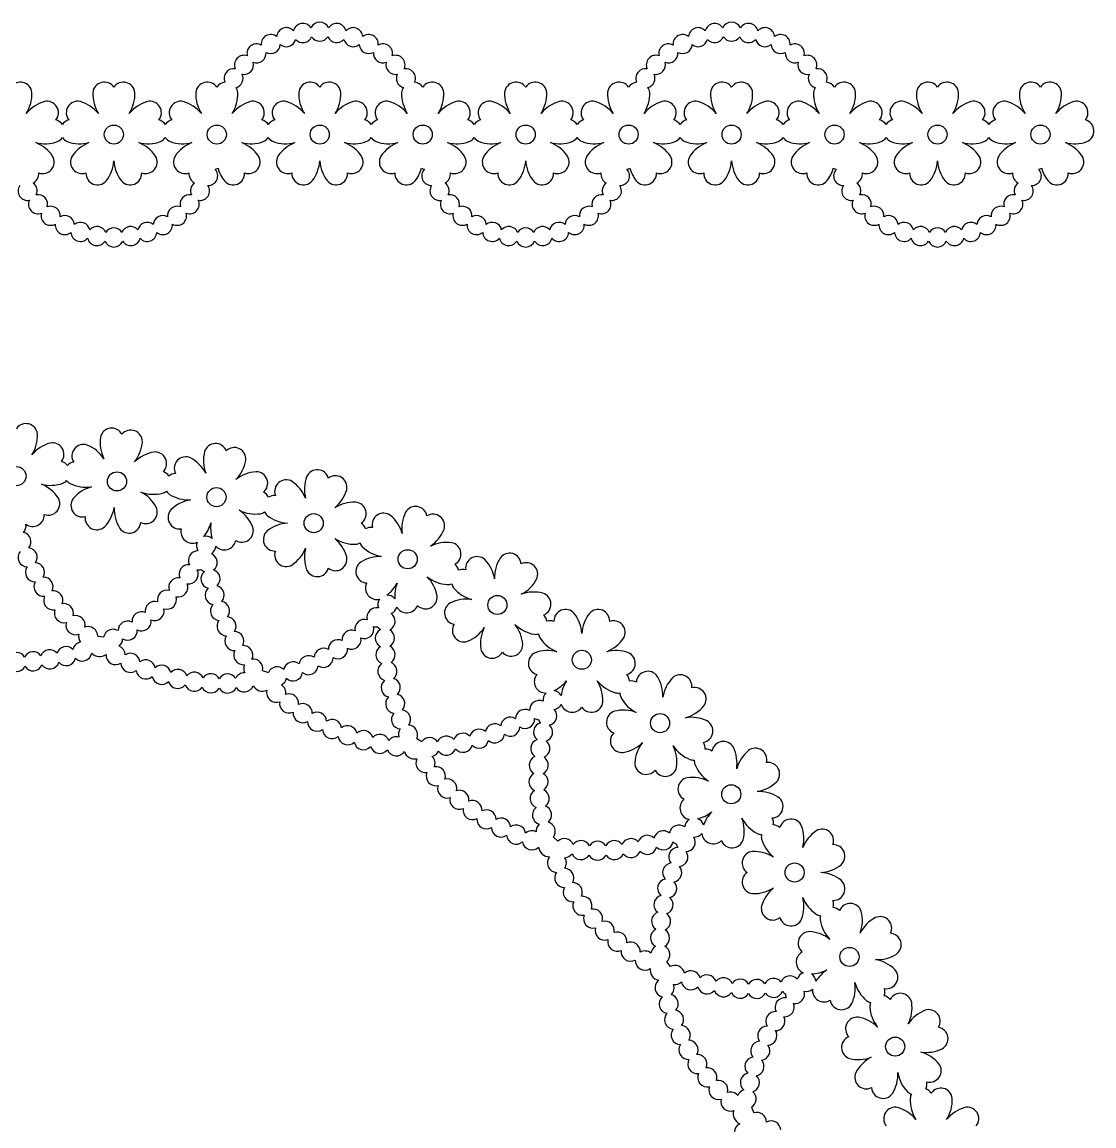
# Model space of a CAD drawing. Extents: x -657 to -228, y -187 to 312.
# Drawn here: x -448.1 to -228.2, y 85.2 to 311.8 of the extents above; entities that cross this region are included whole.
import ezdxf

# ---------------------------------------------------------------- set-up
doc = ezdxf.new("R2010")
doc.units = 0
doc.layers.get('0').update_dxf_attribs({"linetype": 'CONTINUOUS'})

msp = doc.modelspace()

# ---------------------------------------------------------------- linework, layer by layer
for p, q in [((-432.627177, 185.744446), (-431.389756, 185.614387)), ((-398.789153, 178.684915), (-397.605813, 178.300425)), ((-367.15833, 164.744332), (-366.080789, 164.122213)), ((-339.117127, 144.531966), (-338.192478, 143.699409)), ((-315.891078, 118.931195), (-315.159734, 117.924585)), ((-298.495274, 89.060895), (-297.989197, 87.924227))]:
    msp.add_line(p, q)
for centre in [(-429.309072, 288.710512), (-408.183211, 288.710512), (-387.057351, 288.710512), (-365.93149, 288.710512), (-344.805629, 288.710512), (-323.679768, 288.710512), (-302.553908, 288.710512), (-281.428047, 288.710512), (-260.302186, 288.710512), (-239.176325, 288.710512), (-449.291637, 218.605739), (-428.661408, 217.524554), (-408.257207, 214.292847), (-388.302589, 208.946023), (-369.01618, 201.542664), (-350.609285, 192.163882), (-333.283574, 180.912435), (-317.228873, 167.911593), (-302.621078, 153.303799), (-289.620237, 137.249097), (-278.368789, 119.923387), (-268.990008, 101.516492)]:
    msp.add_circle(centre, 1.962519)
for centre, radius, start, end in [((-393.916906, 308.691715), 1.962519, 41.470274, 176.424463), ((-390.534553, 309.548243), 1.962519, 31.99659, 166.950779), ((-387.057351, 309.836372), 1.962519, 22.522906, 157.477094), ((-383.580148, 309.548243), 1.962519, 13.049221, 148.00341), ((-380.197795, 308.691715), 1.962519, 3.575537, 138.529726), ((-309.413463, 308.691715), 1.962519, 41.470274, 176.424463), ((-306.03111, 309.548243), 1.962519, 31.99659, 166.950779), ((-302.553908, 309.836372), 1.962519, 22.522906, 157.477094), ((-299.076705, 309.548243), 1.962519, 13.049221, 148.00341), ((-295.694352, 308.691715), 1.962519, 3.575537, 138.529726), ((-397.112149, 307.290152), 1.962519, 50.943958, 185.898147), ((-393.916906, 308.691715), 1.962519, 230.943958, 346.950779), ((-390.534553, 309.548243), 1.962519, 221.470274, 337.477094), ((-387.057351, 309.836372), 1.962519, 211.99659, 328.00341), ((-383.580148, 309.548243), 1.962519, 202.522906, 318.529726), ((-380.197795, 308.691715), 1.962519, 193.049221, 309.056042), ((-377.002552, 307.290152), 1.962519, 354.101853, 129.056042), ((-312.608706, 307.290152), 1.962519, 50.943958, 185.898147), ((-309.413463, 308.691715), 1.962519, 230.943958, 346.950779), ((-306.03111, 309.548243), 1.962519, 221.470274, 337.477094), ((-302.553908, 309.836372), 1.962519, 211.99659, 328.00341), ((-299.076705, 309.548243), 1.962519, 202.522906, 318.529726), ((-295.694352, 308.691715), 1.962519, 193.049221, 309.056042), ((-292.499109, 307.290152), 1.962519, 354.101853, 129.056042), ((-400.033123, 305.381784), 1.962519, 60.417643, 195.371831), ((-397.112149, 307.290152), 1.962519, 240.417643, 356.424463), ((-377.002552, 307.290152), 1.962519, 183.575537, 299.582357), ((-374.081578, 305.381784), 1.962519, 344.628169, 119.582357), ((-315.52968, 305.381784), 1.962519, 60.417643, 195.371831), ((-312.608706, 307.290152), 1.962519, 240.417643, 356.424463), ((-292.499109, 307.290152), 1.962519, 183.575537, 299.582357), ((-289.578135, 305.381784), 1.962519, 344.628169, 119.582357), ((-402.600152, 303.018668), 1.962519, 69.891327, 204.845515), ((-400.033123, 305.381784), 1.962519, 249.891327, 5.898147), ((-374.081578, 305.381784), 1.962519, 174.101853, 290.108673), ((-371.51455, 303.018668), 1.962519, 335.154485, 110.108673), ((-318.096709, 303.018668), 1.962519, 69.891327, 204.845515), ((-315.52968, 305.381784), 1.962519, 249.891327, 5.898147), ((-289.578135, 305.381784), 1.962519, 174.101853, 290.108673), ((-287.011107, 303.018668), 1.962519, 335.154485, 110.108673), ((-404.743213, 300.265262), 1.962519, 79.365011, 204.122848), ((-402.600152, 303.018668), 1.962519, 259.365011, 15.371831), ((-371.51455, 303.018668), 1.962519, 164.628169, 280.634989), ((-369.371488, 300.265262), 1.962519, 335.877152, 100.634989), ((-320.23977, 300.265262), 1.962519, 79.365011, 204.122848), ((-318.096709, 303.018668), 1.962519, 259.365011, 15.371831), ((-287.011107, 303.018668), 1.962519, 164.628169, 280.634989), ((-284.868045, 300.265262), 1.962519, 335.877152, 100.634989), ((-448.468482, 297.118828), 2.365777, 5.401093, 146.222925), ((-431.275523, 297.118828), 2.365777, 33.777075, 174.598907), ((-427.342621, 297.118828), 2.365777, 5.401093, 146.222925), ((-410.149662, 297.118828), 2.365777, 33.777075, 174.598907), ((-406.216761, 297.118828), 2.365777, 97.714792, 146.222925), ((-404.743213, 300.265262), 1.962519, 285.687602, 24.845515), ((-389.023801, 297.118828), 2.365777, 33.777075, 174.598907), ((-385.0909, 297.118828), 2.365777, 5.401093, 146.222925), ((-369.371488, 300.265262), 1.962519, 155.154485, 254.312398), ((-367.897941, 297.118828), 2.365777, 33.777075, 82.285208), ((-363.965039, 297.118828), 2.365777, 5.401093, 146.222925), ((-346.77208, 297.118828), 2.365777, 33.777075, 174.598907), ((-342.839178, 297.118828), 2.365777, 5.401093, 146.222925), ((-325.646219, 297.118828), 2.365777, 33.777075, 174.598907), ((-321.713318, 297.118828), 2.365777, 97.714792, 146.222925), ((-320.23977, 300.265262), 1.962519, 285.687602, 24.845515), ((-304.520358, 297.118828), 2.365777, 33.777075, 174.598907), ((-300.587457, 297.118828), 2.365777, 5.401093, 146.222925), ((-284.868045, 300.265262), 1.962519, 155.154485, 254.312398), ((-283.394498, 297.118828), 2.365777, 33.777075, 82.285208), ((-279.461596, 297.118828), 2.365777, 5.401093, 146.222925), ((-262.268637, 297.118828), 2.365777, 33.777075, 174.598907), ((-258.335735, 297.118828), 2.365777, 5.401093, 146.222925), ((-241.142776, 297.118828), 2.365777, 33.777075, 174.598907), ((-237.209875, 297.118828), 2.365777, 5.401093, 146.222925), ((-453.61174, 297.078269), 7.503151, 327.576833, 2.010604), ((-426.132265, 297.078269), 7.503151, 177.989396, 212.423167), ((-432.485879, 297.078269), 7.503151, 327.576833, 2.010604), ((-405.006405, 297.078269), 7.503151, 177.989396, 212.423167), ((-411.360018, 297.078269), 7.503151, 327.576833, 2.010604), ((-406.216761, 297.118828), 2.365777, 5.401093, 32.095658), ((-383.880544, 297.078269), 7.503151, 177.989396, 212.423167), ((-390.234157, 297.078269), 7.503151, 327.576833, 2.010604), ((-362.754683, 297.078269), 7.503151, 177.989396, 212.423167), ((-367.897941, 297.118828), 2.365777, 147.904342, 174.598907), ((-369.108297, 297.078269), 7.503151, 327.576833, 2.010604), ((-341.628822, 297.078269), 7.503151, 177.989396, 212.423167), ((-347.982436, 297.078269), 7.503151, 327.576833, 2.010604), ((-320.502962, 297.078269), 7.503151, 177.989396, 212.423167), ((-326.856575, 297.078269), 7.503151, 327.576833, 2.010604), ((-321.713318, 297.118828), 2.365777, 5.401093, 32.095658), ((-299.377101, 297.078269), 7.503151, 177.989396, 212.423167), ((-305.730714, 297.078269), 7.503151, 327.576833, 2.010604), ((-278.25124, 297.078269), 7.503151, 177.989396, 212.423167), ((-283.394498, 297.118828), 2.365777, 147.904342, 174.598907), ((-284.604854, 297.078269), 7.503151, 327.576833, 2.010604), ((-257.125379, 297.078269), 7.503151, 177.989396, 212.423167), ((-263.478993, 297.078269), 7.503151, 327.576833, 2.010604), ((-235.999519, 297.078269), 7.503151, 177.989396, 212.423167), ((-242.353132, 297.078269), 7.503151, 327.576833, 2.010604), ((-441.495036, 288.274968), 7.503151, 105.989396, 140.423167), ((-443.045815, 293.17903), 2.365777, 321.777075, 102.598907), ((-436.69819, 293.17903), 2.365777, 77.401093, 218.222925), ((-438.248969, 288.274968), 7.503151, 39.576833, 74.010604), ((-420.369175, 288.274968), 7.503151, 105.989396, 140.423167), ((-421.919955, 293.17903), 2.365777, 321.777075, 102.598907), ((-415.572329, 293.17903), 2.365777, 77.401093, 218.222925), ((-417.123108, 288.274968), 7.503151, 39.576833, 74.010604), ((-399.243315, 288.274968), 7.503151, 105.989396, 140.423167), ((-400.794094, 293.17903), 2.365777, 321.777075, 102.598907), ((-394.446468, 293.17903), 2.365777, 77.401093, 218.222925), ((-395.997248, 288.274968), 7.503151, 39.576833, 74.010604), ((-378.117454, 288.274968), 7.503151, 105.989396, 140.423167), ((-379.668233, 293.17903), 2.365777, 321.777075, 102.598907), ((-373.320607, 293.17903), 2.365777, 77.401093, 218.222925), ((-374.871387, 288.274968), 7.503151, 39.576833, 74.010604), ((-356.991593, 288.274968), 7.503151, 105.989396, 140.423167), ((-358.542372, 293.17903), 2.365777, 321.777075, 102.598907), ((-352.194747, 293.17903), 2.365777, 77.401093, 218.222925), ((-353.745526, 288.274968), 7.503151, 39.576833, 74.010604), ((-335.865732, 288.274968), 7.503151, 105.989396, 140.423167), ((-337.416512, 293.17903), 2.365777, 321.777075, 102.598907), ((-331.068886, 293.17903), 2.365777, 77.401093, 218.222925), ((-332.619665, 288.274968), 7.503151, 39.576833, 74.010604), ((-314.739872, 288.274968), 7.503151, 105.989396, 140.423167), ((-316.290651, 293.17903), 2.365777, 321.777075, 102.598907), ((-309.943025, 293.17903), 2.365777, 77.401093, 218.222925), ((-311.493805, 288.274968), 7.503151, 39.576833, 74.010604), ((-293.614011, 288.274968), 7.503151, 105.989396, 140.423167), ((-295.16479, 293.17903), 2.365777, 321.777075, 102.598907), ((-288.817164, 293.17903), 2.365777, 77.401093, 218.222925), ((-290.367944, 288.274968), 7.503151, 39.576833, 74.010604), ((-272.48815, 288.274968), 7.503151, 105.989396, 140.423167), ((-274.038929, 293.17903), 2.365777, 321.777075, 102.598907), ((-267.691304, 293.17903), 2.365777, 77.401093, 218.222925), ((-269.242083, 288.274968), 7.503151, 39.576833, 74.010604), ((-251.362289, 288.274968), 7.503151, 105.989396, 140.423167), ((-252.913069, 293.17903), 2.365777, 321.777075, 102.598907), ((-246.565443, 293.17903), 2.365777, 77.401093, 218.222925), ((-248.116222, 288.274968), 7.503151, 39.576833, 74.010604), ((-230.236429, 288.274968), 7.503151, 105.989396, 140.423167), ((-231.787208, 293.17903), 2.365777, 321.777075, 102.598907), ((-441.830482, 289.438619), 2.365777, 34.122754, 74.222925), ((-437.913523, 289.438619), 2.365777, 105.777075, 145.877246), ((-420.704621, 289.438619), 2.365777, 34.122754, 74.222925), ((-416.787662, 289.438619), 2.365777, 105.777075, 145.877246), ((-399.578761, 289.438619), 2.365777, 34.122754, 74.222925), ((-395.661801, 289.438619), 2.365777, 105.777075, 145.877246), ((-378.4529, 289.438619), 2.365777, 34.122754, 74.222925), ((-374.535941, 289.438619), 2.365777, 105.777075, 145.877246), ((-357.327039, 289.438619), 2.365777, 34.122754, 74.222925), ((-353.41008, 289.438619), 2.365777, 105.777075, 145.877246), ((-336.201178, 289.438619), 2.365777, 34.122754, 74.222925), ((-332.284219, 289.438619), 2.365777, 105.777075, 145.877246), ((-315.075318, 289.438619), 2.365777, 34.122754, 74.222925), ((-311.158359, 289.438619), 2.365777, 105.777075, 145.877246), ((-293.949457, 289.438619), 2.365777, 34.122754, 74.222925), ((-290.032498, 289.438619), 2.365777, 105.777075, 145.877246), ((-272.823596, 289.438619), 2.365777, 34.122754, 74.222925), ((-268.906637, 289.438619), 2.365777, 105.777075, 145.877246), ((-251.697735, 289.438619), 2.365777, 34.122754, 74.222925), ((-247.780776, 289.438619), 2.365777, 105.777075, 145.877246), ((-230.571875, 289.438619), 2.365777, 293.401093, 74.222925), ((-441.830482, 289.438619), 2.365777, 293.401093, 325.877246), ((-437.913523, 289.438619), 2.365777, 214.122754, 246.598907), ((-420.704621, 289.438619), 2.365777, 293.401093, 325.877246), ((-416.787662, 289.438619), 2.365777, 214.122754, 246.598907), ((-399.578761, 289.438619), 2.365777, 293.401093, 325.877246), ((-395.661801, 289.438619), 2.365777, 214.122754, 246.598907), ((-378.4529, 289.438619), 2.365777, 293.401093, 325.877246), ((-374.535941, 289.438619), 2.365777, 214.122754, 246.598907), ((-357.327039, 289.438619), 2.365777, 293.401093, 325.877246), ((-353.41008, 289.438619), 2.365777, 214.122754, 246.598907), ((-336.201178, 289.438619), 2.365777, 293.401093, 325.877246), ((-332.284219, 289.438619), 2.365777, 214.122754, 246.598907), ((-315.075318, 289.438619), 2.365777, 293.401093, 325.877246), ((-311.158359, 289.438619), 2.365777, 214.122754, 246.598907), ((-293.949457, 289.438619), 2.365777, 293.401093, 325.877246), ((-290.032498, 289.438619), 2.365777, 214.122754, 246.598907), ((-272.823596, 289.438619), 2.365777, 293.401093, 325.877246), ((-268.906637, 289.438619), 2.365777, 214.122754, 246.598907), ((-251.697735, 289.438619), 2.365777, 293.401093, 325.877246), ((-247.780776, 289.438619), 2.365777, 214.122754, 246.598907), ((-443.458411, 294.317614), 7.503151, 255.576833, 290.010604), ((-448.08658, 280.073574), 7.503151, 33.989396, 68.423167), ((-436.285594, 294.317614), 7.503151, 249.989396, 284.423167), ((-431.657426, 280.073574), 7.503151, 111.576833, 146.010604), ((-422.33255, 294.317614), 7.503151, 255.576833, 290.010604), ((-426.960719, 280.073574), 7.503151, 33.989396, 68.423167), ((-415.159734, 294.317614), 7.503151, 249.989396, 284.423167), ((-410.531565, 280.073574), 7.503151, 111.576833, 146.010604), ((-401.206689, 294.317614), 7.503151, 255.576833, 290.010604), ((-405.834858, 280.073574), 7.503151, 33.989396, 68.423167), ((-394.033873, 294.317614), 7.503151, 249.989396, 284.423167), ((-389.405704, 280.073574), 7.503151, 111.576833, 146.010604), ((-380.080828, 294.317614), 7.503151, 255.576833, 290.010604), ((-384.708997, 280.073574), 7.503151, 33.989396, 68.423167), ((-372.908012, 294.317614), 7.503151, 249.989396, 284.423167), ((-368.279843, 280.073574), 7.503151, 111.576833, 146.010604), ((-358.954968, 294.317614), 7.503151, 255.576833, 290.010604), ((-363.583137, 280.073574), 7.503151, 33.989396, 68.423167), ((-351.782151, 294.317614), 7.503151, 249.989396, 284.423167), ((-347.153983, 280.073574), 7.503151, 111.576833, 146.010604), ((-337.829107, 294.317614), 7.503151, 255.576833, 290.010604), ((-342.457276, 280.073574), 7.503151, 33.989396, 68.423167), ((-330.656291, 294.317614), 7.503151, 249.989396, 284.423167), ((-326.028122, 280.073574), 7.503151, 111.576833, 146.010604), ((-316.703246, 294.317614), 7.503151, 255.576833, 290.010604), ((-321.331415, 280.073574), 7.503151, 33.989396, 68.423167), ((-309.53043, 294.317614), 7.503151, 249.989396, 284.423167), ((-304.902261, 280.073574), 7.503151, 111.576833, 146.010604), ((-295.577385, 294.317614), 7.503151, 255.576833, 290.010604), ((-300.205554, 280.073574), 7.503151, 33.989396, 68.423167), ((-288.404569, 294.317614), 7.503151, 249.989396, 284.423167), ((-283.7764, 280.073574), 7.503151, 111.576833, 146.010604), ((-274.451525, 294.317614), 7.503151, 255.576833, 290.010604), ((-279.079694, 280.073574), 7.503151, 33.989396, 68.423167), ((-267.278709, 294.317614), 7.503151, 249.989396, 284.423167), ((-262.65054, 280.073574), 7.503151, 111.576833, 146.010604), ((-253.325664, 294.317614), 7.503151, 255.576833, 290.010604), ((-257.953833, 280.073574), 7.503151, 33.989396, 68.423167), ((-246.152848, 294.317614), 7.503151, 249.989396, 284.423167), ((-241.524679, 280.073574), 7.503151, 111.576833, 146.010604), ((-232.199803, 294.317614), 7.503151, 255.576833, 290.010604), ((-236.827972, 280.073574), 7.503151, 33.989396, 68.423167), ((-443.901756, 283.063892), 2.365777, 249.777075, 30.598907), ((-435.842249, 283.063892), 2.365777, 149.401093, 290.222925), ((-436.797607, 283.808134), 7.503151, 321.989396, 356.423167), ((-421.820537, 283.808134), 7.503151, 183.576833, 218.010604), ((-422.775896, 283.063892), 2.365777, 249.777075, 30.598907), ((-414.716388, 283.063892), 2.365777, 149.401093, 290.222925), ((-401.650035, 283.063892), 2.365777, 249.777075, 30.598907), ((-393.590527, 283.063892), 2.365777, 149.401093, 290.222925), ((-394.545885, 283.808134), 7.503151, 321.989396, 356.423167), ((-379.568816, 283.808134), 7.503151, 183.576833, 218.010604), ((-380.524174, 283.063892), 2.365777, 249.777075, 30.598907), ((-372.464666, 283.063892), 2.365777, 149.401093, 290.222925), ((-359.398313, 283.063892), 2.365777, 249.777075, 30.598907), ((-351.338806, 283.063892), 2.365777, 149.401093, 290.222925), ((-352.294164, 283.808134), 7.503151, 321.989396, 356.423167), ((-337.317094, 283.808134), 7.503151, 183.576833, 218.010604), ((-338.272453, 283.063892), 2.365777, 249.777075, 30.598907), ((-330.212945, 283.063892), 2.365777, 149.401093, 290.222925), ((-317.146592, 283.063892), 2.365777, 249.777075, 30.598907), ((-309.087084, 283.063892), 2.365777, 149.401093, 290.222925), ((-310.042442, 283.808134), 7.503151, 321.989396, 356.423167), ((-295.065373, 283.808134), 7.503151, 183.576833, 218.010604), ((-296.020731, 283.063892), 2.365777, 249.777075, 30.598907), ((-287.961223, 283.063892), 2.365777, 149.401093, 290.222925), ((-274.89487, 283.063892), 2.365777, 249.777075, 30.598907), ((-266.835363, 283.063892), 2.365777, 149.401093, 290.222925), ((-267.790721, 283.808134), 7.503151, 321.989396, 356.423167), ((-252.813652, 283.808134), 7.503151, 183.576833, 218.010604), ((-253.76901, 283.063892), 2.365777, 249.777075, 30.598907), ((-245.709502, 283.063892), 2.365777, 149.401093, 290.222925), ((-232.643149, 283.063892), 2.365777, 249.777075, 30.598907), ((-409.962572, 280.22435), 1.962519, 268.838695, 43.792884), ((-408.829657, 283.52442), 1.962519, 278.312379, 297.61271), ((-400.694677, 283.808134), 7.503151, 195.639314, 218.010604), ((-373.420025, 283.808134), 7.503151, 321.989396, 344.360686), ((-365.285044, 283.52442), 1.962519, 242.38729, 261.687621), ((-364.152129, 280.22435), 1.962519, 136.207116, 271.161305), ((-325.459129, 280.22435), 1.962519, 268.838695, 43.792884), ((-324.326214, 283.52442), 1.962519, 278.312379, 297.61271), ((-316.191234, 283.808134), 7.503151, 195.639314, 218.010604), ((-288.916582, 283.808134), 7.503151, 321.989396, 344.360686), ((-280.781601, 283.52442), 1.962519, 242.38729, 261.687621), ((-279.648686, 280.22435), 1.962519, 136.207116, 271.161305), ((-240.955686, 280.22435), 1.962519, 268.838695, 43.792884), ((-239.822771, 283.52442), 1.962519, 278.312379, 297.61271), ((-231.687791, 283.808134), 7.503151, 195.639314, 218.010604), ((-447.083541, 280.75219), 2.365777, 301.771487, 2.222925), ((-446.994935, 277.155761), 1.962519, 335.154485, 53.873091), ((-432.660464, 280.75219), 2.365777, 177.777075, 318.598907), ((-425.95768, 280.75219), 2.365777, 221.401093, 2.222925), ((-411.534604, 280.75219), 2.365777, 177.777075, 238.228513), ((-411.62321, 277.155761), 1.962519, 126.126909, 204.845515), ((-404.831819, 280.75219), 2.365777, 221.401093, 2.222925), ((-390.408743, 280.75219), 2.365777, 177.777075, 318.598907), ((-383.705958, 280.75219), 2.365777, 221.401093, 2.222925), ((-369.282882, 280.75219), 2.365777, 177.777075, 318.598907), ((-362.580098, 280.75219), 2.365777, 301.771487, 2.222925), ((-362.491492, 277.155761), 1.962519, 335.154485, 53.873091), ((-348.157022, 280.75219), 2.365777, 177.777075, 318.598907), ((-341.454237, 280.75219), 2.365777, 221.401093, 2.222925), ((-327.031161, 280.75219), 2.365777, 177.777075, 238.228513), ((-327.119767, 277.155761), 1.962519, 126.126909, 204.845515), ((-320.328376, 280.75219), 2.365777, 221.401093, 2.222925), ((-305.9053, 280.75219), 2.365777, 177.777075, 318.598907), ((-299.202515, 280.75219), 2.365777, 221.401093, 2.222925), ((-284.779439, 280.75219), 2.365777, 177.777075, 318.598907), ((-278.076655, 280.75219), 2.365777, 301.771487, 2.222925), ((-277.988049, 277.155761), 1.962519, 335.154485, 53.873091), ((-263.653579, 280.75219), 2.365777, 177.777075, 318.598907), ((-256.950794, 280.75219), 2.365777, 221.401093, 2.222925), ((-242.527718, 280.75219), 2.365777, 177.777075, 238.228513), ((-242.616324, 277.155761), 1.962519, 126.126909, 204.845515), ((-235.824933, 280.75219), 2.365777, 221.401093, 2.222925), ((-446.994935, 277.155761), 1.962519, 145.6808, 280.634989), ((-411.62321, 277.155761), 1.962519, 259.365011, 34.3192), ((-362.491492, 277.155761), 1.962519, 145.6808, 280.634989), ((-327.119767, 277.155761), 1.962519, 259.365011, 34.3192), ((-277.988049, 277.155761), 1.962519, 145.6808, 280.634989), ((-242.616324, 277.155761), 1.962519, 259.365011, 34.3192), ((-444.851873, 274.402356), 1.962519, 155.154485, 290.108673), ((-444.851873, 274.402356), 1.962519, 344.628169, 100.634989), ((-413.766271, 274.402356), 1.962519, 79.365011, 195.371831), ((-413.766271, 274.402356), 1.962519, 249.891327, 24.845515), ((-360.34843, 274.402356), 1.962519, 155.154485, 290.108673), ((-360.34843, 274.402356), 1.962519, 344.628169, 100.634989), ((-329.262828, 274.402356), 1.962519, 79.365011, 195.371831), ((-329.262828, 274.402356), 1.962519, 249.891327, 24.845515), ((-275.844987, 274.402356), 1.962519, 155.154485, 290.108673), ((-275.844987, 274.402356), 1.962519, 344.628169, 100.634989), ((-244.759385, 274.402356), 1.962519, 79.365011, 195.371831), ((-244.759385, 274.402356), 1.962519, 249.891327, 24.845515), ((-442.284844, 272.039239), 1.962519, 164.628169, 299.582357), ((-442.284844, 272.039239), 1.962519, 354.101853, 110.108673), ((-439.36387, 270.130872), 1.962519, 3.575537, 119.582357), ((-419.254274, 270.130872), 1.962519, 60.417643, 176.424463), ((-416.3333, 272.039239), 1.962519, 69.891327, 185.898147), ((-416.3333, 272.039239), 1.962519, 240.417643, 15.371831), ((-357.781401, 272.039239), 1.962519, 164.628169, 299.582357), ((-357.781401, 272.039239), 1.962519, 354.101853, 110.108673), ((-354.860428, 270.130872), 1.962519, 3.575537, 119.582357), ((-334.750831, 270.130872), 1.962519, 60.417643, 176.424463), ((-331.829857, 272.039239), 1.962519, 69.891327, 185.898147), ((-331.829857, 272.039239), 1.962519, 240.417643, 15.371831), ((-273.277958, 272.039239), 1.962519, 164.628169, 299.582357), ((-273.277958, 272.039239), 1.962519, 354.101853, 110.108673), ((-270.356985, 270.130872), 1.962519, 3.575537, 119.582357), ((-250.247388, 270.130872), 1.962519, 60.417643, 176.424463), ((-247.326414, 272.039239), 1.962519, 69.891327, 185.898147), ((-247.326414, 272.039239), 1.962519, 240.417643, 15.371831), ((-439.36387, 270.130872), 1.962519, 174.101853, 309.056042), ((-436.168628, 268.729308), 1.962519, 13.049221, 129.056042), ((-432.786275, 267.87278), 1.962519, 22.522906, 138.529726), ((-425.83187, 267.87278), 1.962519, 41.470274, 157.477094), ((-422.449516, 268.729308), 1.962519, 50.943958, 166.950779), ((-419.254274, 270.130872), 1.962519, 230.943958, 5.898147), ((-354.860428, 270.130872), 1.962519, 174.101853, 309.056042), ((-351.665185, 268.729308), 1.962519, 13.049221, 129.056042), ((-348.282832, 267.87278), 1.962519, 22.522906, 138.529726), ((-341.328427, 267.87278), 1.962519, 41.470274, 157.477094), ((-337.946073, 268.729308), 1.962519, 50.943958, 166.950779), ((-334.750831, 270.130872), 1.962519, 230.943958, 5.898147), ((-270.356985, 270.130872), 1.962519, 174.101853, 309.056042), ((-267.161742, 268.729308), 1.962519, 13.049221, 129.056042), ((-263.779389, 267.87278), 1.962519, 22.522906, 138.529726), ((-256.824984, 267.87278), 1.962519, 41.470274, 157.477094), ((-253.44263, 268.729308), 1.962519, 50.943958, 166.950779), ((-250.247388, 270.130872), 1.962519, 230.943958, 5.898147), ((-436.168628, 268.729308), 1.962519, 183.575537, 318.529726), ((-432.786275, 267.87278), 1.962519, 193.049221, 328.00341), ((-429.309072, 267.584651), 1.962519, 31.99659, 148.00341), ((-425.83187, 267.87278), 1.962519, 211.99659, 346.950779), ((-422.449516, 268.729308), 1.962519, 221.470274, 356.424463), ((-351.665185, 268.729308), 1.962519, 183.575537, 318.529726), ((-348.282832, 267.87278), 1.962519, 193.049221, 328.00341), ((-344.805629, 267.584651), 1.962519, 31.99659, 148.00341), ((-341.328427, 267.87278), 1.962519, 211.99659, 346.950779), ((-337.946073, 268.729308), 1.962519, 221.470274, 356.424463), ((-267.161742, 268.729308), 1.962519, 183.575537, 318.529726), ((-263.779389, 267.87278), 1.962519, 193.049221, 328.00341), ((-260.302186, 267.584651), 1.962519, 31.99659, 148.00341), ((-256.824984, 267.87278), 1.962519, 211.99659, 346.950779), ((-253.44263, 268.729308), 1.962519, 221.470274, 356.424463), ((-429.309072, 267.584651), 1.962519, 202.522906, 337.477094), ((-344.805629, 267.584651), 1.962519, 202.522906, 337.477094), ((-260.302186, 267.584651), 1.962519, 202.522906, 337.477094), ((-447.325186, 227.014055), 2.365777, 5.401093, 146.222925), ((-452.468443, 226.973496), 7.503151, 327.576833, 2.010604), ((-429.738177, 226.092359), 2.365777, 27.777075, 168.598907), ((-425.826821, 225.681259), 2.365777, 359.401093, 140.222925), ((-440.35174, 218.170195), 7.503151, 105.989396, 140.423167), ((-441.902519, 223.074257), 2.365777, 321.777075, 102.598907), ((-435.542959, 222.740967), 2.365777, 71.401093, 212.222925), ((-437.597857, 218.02587), 7.503151, 33.576833, 68.010604), ((-424.627335, 225.514405), 7.503151, 171.989396, 206.423167), ((-430.946143, 226.178538), 7.503151, 321.576833, 356.010604), ((-408.432499, 222.926269), 2.365777, 21.777075, 162.598907), ((-404.585541, 222.108573), 2.365777, 353.401093, 134.222925), ((-419.816011, 216.156923), 7.503151, 99.989396, 134.423167), ((-420.845681, 221.196221), 2.365777, 315.777075, 96.598907), ((-414.555798, 220.200001), 2.365777, 65.401093, 206.222925), ((-417.092301, 215.72553), 7.503151, 27.576833, 62.010604), ((-403.410067, 221.817253), 7.503151, 165.989396, 200.423167), ((-440.687186, 219.333846), 2.365777, 38.395527, 74.222925), ((-437.142614, 219.148083), 2.365777, 99.777075, 135.604473), ((-409.624839, 223.138243), 7.503151, 315.576833, 350.010604), ((-387.574482, 217.550474), 2.365777, 15.777075, 156.598907), ((-440.687186, 219.333846), 2.365777, 293.401093, 315.604473), ((-437.142614, 219.148083), 2.365777, 218.395527, 240.598907), ((-420.027985, 217.349263), 2.365777, 32.395527, 68.222925), ((-416.522248, 216.794009), 2.365777, 93.777075, 129.604473), ((-399.603223, 212.008112), 7.503151, 93.989396, 128.423167), ((-400.100503, 217.127433), 2.365777, 309.777075, 90.598907), ((-393.949209, 215.479199), 2.365777, 59.401093, 200.222925), ((-396.939527, 211.294376), 7.503151, 21.576833, 56.010604), ((-382.695487, 215.922545), 7.503151, 159.989396, 194.423167), ((-383.834071, 216.33514), 2.365777, 347.401093, 128.222925), ((-442.315114, 224.212841), 7.503151, 255.576833, 290.010604), ((-446.943283, 209.968801), 7.503151, 33.989396, 68.423167), ((-435.01361, 223.830185), 7.503151, 243.989396, 278.423167), ((-431.899702, 209.180401), 7.503151, 105.576833, 140.010604), ((-421.137002, 222.371695), 7.503151, 249.576833, 284.010604), ((-427.228724, 208.689461), 7.503151, 27.989396, 62.423167), ((-420.027985, 217.349263), 2.365777, 287.401093, 309.604473), ((-416.522248, 216.794009), 2.365777, 212.395527, 234.598907), ((-399.689403, 213.216077), 2.365777, 26.395527, 62.222925), ((-388.738133, 217.88592), 7.503151, 309.576833, 344.010604), ((-442.75846, 212.959119), 2.365777, 249.777075, 30.598907), ((-435.749027, 212.59177), 2.365777, 143.401093, 284.222925), ((-413.915494, 221.22792), 7.503151, 237.989396, 272.423167), ((-412.349964, 206.332897), 7.503151, 99.576833, 134.010604), ((-396.260911, 212.297415), 2.365777, 87.777075, 123.604473), ((-379.934832, 205.769216), 7.503151, 87.989396, 122.423167), ((-379.894273, 210.912473), 2.365777, 303.777075, 84.598907), ((-445.940244, 210.647417), 2.365777, 233.13251, 2.222925), ((-436.621357, 213.431798), 7.503151, 315.989396, 350.423167), ((-421.726334, 211.866268), 7.503151, 177.576833, 212.010604), ((-422.754253, 211.225964), 2.365777, 243.777075, 24.598907), ((-415.821617, 210.127942), 2.365777, 137.401093, 278.222925), ((-400.267357, 218.326919), 7.503151, 243.576833, 278.010604), ((-407.755891, 205.356397), 7.503151, 21.989396, 56.423167), ((-399.689403, 213.216077), 2.365777, 281.401093, 303.604473), ((-396.260911, 212.297415), 2.365777, 206.395527, 228.598907), ((-373.948964, 208.630283), 2.365777, 53.401093, 194.222925), ((-362.710549, 207.894866), 7.503151, 153.989396, 188.423167), ((-367.392651, 210.023871), 2.365777, 9.777075, 150.598907), ((-363.799767, 208.424215), 2.365777, 341.401093, 122.222925), ((-449.287859, 208.389472), 1.962519, 316.378609, 10.726423), ((-432.826312, 209.960145), 2.365777, 171.777075, 312.598907), ((-426.160246, 209.259513), 2.365777, 215.401093, 356.222925), ((-416.601361, 211.054552), 7.503151, 319.633412, 344.423167), ((-401.951577, 207.940644), 7.503151, 171.576833, 196.321066), ((-393.204966, 216.434557), 7.503151, 231.989396, 266.423167), ((-393.204966, 201.457488), 7.503151, 93.576833, 128.010604), ((-379.894273, 206.979572), 2.365777, 20.395527, 56.222925), ((-377.360333, 204.780958), 7.503151, 15.576833, 50.010604), ((-448.271126, 205.115058), 1.962519, 320.878609, 78.121391), ((-413.189992, 207.205227), 2.365777, 165.777075, 295.135193), ((-410.377593, 204.299044), 1.962519, 51.368143, 104.971564), ((-403.040795, 207.411295), 2.365777, 237.777075, 18.598907), ((-396.260911, 205.59463), 2.365777, 131.401093, 272.222925), ((-376.580589, 205.707568), 2.365777, 81.777075, 117.604473), ((-368.514864, 210.479114), 7.503151, 303.576833, 338.010604), ((-410.377593, 204.299044), 1.962519, 157.07584, 211.568378), ((-410.377593, 204.299044), 1.962519, 304.378609, 358.726423), ((-406.633679, 205.81164), 2.365777, 221.13251, 350.222925), ((-388.738133, 200.006126), 7.503151, 15.989396, 50.423167), ((-379.934832, 212.12283), 7.503151, 237.576833, 272.010604), ((-379.894273, 206.979572), 2.365777, 275.401093, 297.604473), ((-376.580589, 205.707568), 2.365777, 200.395527, 222.598907), ((-373.108936, 209.502613), 7.503151, 225.989396, 260.423167), ((-361.026329, 197.508591), 7.503151, 81.989396, 116.423167), ((-360.448375, 202.619434), 2.365777, 297.777075, 78.598907), ((-447.00062, 201.930509), 1.962519, 140.878609, 267.121391), ((-447.00062, 201.930509), 1.962519, 325.378609, 82.621391), ((-412.060288, 201.309145), 1.962519, 89.690617, 207.121391), ((-410.063868, 200.884793), 1.962519, 308.878609, 66.121391), ((-393.949209, 202.412846), 2.365777, 159.777075, 300.598907), ((-396.939527, 206.597669), 7.503151, 303.989396, 338.423167), ((-382.695487, 201.9695), 7.503151, 165.576833, 200.010604), ((-383.834071, 201.556905), 2.365777, 231.777075, 12.598907), ((-374.674466, 194.60759), 7.503151, 87.576833, 122.010604), ((-354.774189, 199.728292), 2.365777, 47.401093, 188.222925), ((-343.674211, 197.822169), 7.503151, 147.989396, 182.423167), ((-348.108123, 200.428923), 2.365777, 3.777075, 144.598907), ((-445.484174, 198.85546), 1.962519, 145.378609, 271.621391), ((-445.484174, 198.85546), 1.962519, 329.878609, 87.121391), ((-413.965135, 198.458339), 1.962519, 85.378609, 202.621391), ((-412.060288, 201.309145), 1.962519, 265.378609, 289.332283), ((-410.063868, 200.884793), 1.962519, 226.667717, 250.621391), ((-387.574482, 200.341572), 2.365777, 203.401093, 344.222925), ((-377.281221, 199.041502), 2.365777, 125.401093, 266.222925), ((-360.859475, 198.708077), 2.365777, 14.395527, 50.222925), ((-357.696904, 197.096667), 2.365777, 75.777075, 111.604473), ((-358.569234, 196.256639), 7.503151, 9.576833, 44.010604), ((-344.70213, 198.462473), 2.365777, 335.401093, 116.222925), ((-443.731136, 195.908869), 1.962519, 334.378609, 91.621391), ((-416.087782, 195.765774), 1.962519, 80.878609, 198.121391), ((-413.965135, 198.458339), 1.962519, 260.878609, 27.121391), ((-409.48323, 197.505681), 1.962519, 128.878609, 255.121391), ((-409.48323, 197.505681), 1.962519, 313.378609, 70.621391), ((-360.362195, 203.827399), 7.503151, 231.576833, 266.010604), ((-370.383811, 192.697267), 7.503151, 9.989396, 44.423167), ((-349.176602, 200.998976), 7.503151, 297.576833, 332.010604), ((-443.731136, 195.908869), 1.962519, 149.878609, 276.121391), ((-441.752316, 193.108903), 1.962519, 338.878609, 96.121391), ((-418.415142, 193.248051), 1.962519, 76.378609, 193.621391), ((-416.087782, 195.765774), 1.962519, 256.378609, 22.621391), ((-408.63926, 194.182542), 1.962519, 133.378609, 259.621391), ((-408.63926, 194.182542), 1.962519, 317.878609, 75.121391), ((-375.31477, 195.635509), 2.365777, 153.777075, 283.135193), ((-377.851273, 200.109981), 7.503151, 307.633412, 332.423167), ((-364.169039, 194.018258), 7.503151, 159.576833, 184.321066), ((-360.859475, 198.708077), 2.365777, 269.401093, 291.604473), ((-357.696904, 197.096667), 2.365777, 194.395527, 216.598907), ((-353.847579, 200.508036), 7.503151, 219.989396, 254.423167), ((-441.752316, 193.108903), 1.962519, 154.378609, 280.621391), ((-420.932866, 190.920691), 1.962519, 71.878609, 189.121391), ((-418.415142, 193.248051), 1.962519, 251.878609, 18.121391), ((-407.537162, 190.935865), 1.962519, 322.378609, 79.621391), ((-373.168058, 192.208103), 1.962519, 145.07584, 199.568378), ((-373.168058, 192.208103), 1.962519, 39.368143, 92.971564), ((-365.344513, 193.726937), 2.365777, 225.777075, 6.598907), ((-359.090492, 190.540354), 2.365777, 119.401093, 260.222925), ((-356.961487, 185.858252), 7.503151, 81.576833, 116.010604), ((-343.084879, 187.316742), 7.503151, 75.989396, 110.423167), ((-341.975862, 192.339174), 2.365777, 291.777075, 72.598907), ((-439.559913, 190.472825), 1.962519, 158.878609, 285.121391), ((-439.559913, 190.472825), 1.962519, 343.378609, 100.621391), ((-423.625431, 188.798044), 1.962519, 67.378609, 184.621391), ((-420.932866, 190.920691), 1.962519, 247.378609, 13.621391), ((-407.537162, 190.935865), 1.962519, 137.878609, 264.121391), ((-375.435617, 189.633392), 1.962519, 77.690617, 195.121391), ((-373.571051, 188.803234), 1.962519, 296.878609, 54.121391), ((-373.168058, 192.208103), 1.962519, 292.378609, 346.726423), ((-369.191471, 192.909241), 2.365777, 209.13251, 338.222925), ((-336.634967, 188.870756), 2.365777, 41.401093, 182.222925), ((-340.772109, 185.814812), 7.503151, 3.576833, 38.010604), ((-325.79504, 185.814812), 7.503151, 141.989396, 176.423167), ((-329.932182, 188.870756), 2.365777, 357.777075, 138.598907), ((-437.167445, 188.016887), 1.962519, 163.378609, 289.621391), ((-437.167445, 188.016887), 1.962519, 347.878609, 105.121391), ((-426.476237, 186.893196), 1.962519, 62.878609, 180.121391), ((-423.625431, 188.798044), 1.962519, 242.878609, 9.121391), ((-406.183729, 187.785665), 1.962519, 142.378609, 268.621391), ((-406.183729, 187.785665), 1.962519, 326.878609, 84.121391), ((-377.891555, 187.240923), 1.962519, 73.378609, 190.621391), ((-357.490836, 186.94747), 2.365777, 147.777075, 288.598907), ((-341.763888, 193.531514), 7.503151, 225.576833, 260.010604), ((-352.89402, 183.509898), 7.503151, 3.989396, 38.423167), ((-342.793558, 188.492216), 2.365777, 8.395527, 44.222925), ((-339.816751, 186.559055), 2.365777, 69.777075, 105.604473), ((-326.750398, 186.559055), 2.365777, 329.401093, 110.222925), ((-434.58966, 185.756231), 1.962519, 167.878609, 218.624139), ((-434.58966, 185.756231), 1.962519, 359.655911, 109.621391), ((-429.467707, 185.217892), 1.962519, 58.378609, 168.344089), ((-426.476237, 186.893196), 1.962519, 238.378609, 4.621391), ((-404.587307, 184.751365), 1.962519, 146.878609, 273.121391), ((-404.587307, 184.751365), 1.962519, 331.378609, 88.621391), ((-380.527633, 185.048521), 1.962519, 68.878609, 186.121391), ((-377.891555, 187.240923), 1.962519, 248.878609, 15.121391), ((-375.435617, 189.633392), 1.962519, 253.378609, 277.332283), ((-373.705659, 185.377243), 1.962519, 116.878609, 243.121391), ((-373.571051, 188.803234), 1.962519, 214.667717, 238.621391), ((-373.705659, 185.377243), 1.962519, 301.378609, 58.621391), ((-359.545735, 191.662566), 7.503151, 291.989396, 326.423167), ((-346.575212, 184.174032), 7.503151, 153.576833, 188.010604), ((-342.793558, 188.492216), 2.365777, 263.401093, 285.604473), ((-339.816751, 186.559055), 2.365777, 188.395527, 210.598907), ((-439.098021, 181.665082), 1.962519, 44.878609, 162.121391), ((-435.798114, 182.595752), 1.962519, 99.525754, 166.621391), ((-428.942762, 181.875225), 1.962519, 1.378609, 68.474246), ((-429.467707, 185.217892), 1.962519, 309.375861, 0.121391), ((-402.757738, 181.851674), 1.962519, 335.878609, 93.121391), ((-383.327598, 183.0697), 1.962519, 64.378609, 181.621391), ((-380.527633, 185.048521), 1.962519, 244.378609, 10.621391), ((-373.571051, 181.951251), 1.962519, 121.378609, 247.621391), ((-373.571051, 181.951251), 1.962519, 305.878609, 63.121391), ((-347.774698, 184.007178), 2.365777, 219.777075, 0.598907), ((-335.631928, 189.549372), 7.503151, 213.989396, 248.423167), ((-330.935221, 189.549372), 7.503151, 291.576833, 326.010604), ((-449.291637, 180.458588), 1.962519, 31.378609, 148.621391), ((-445.865645, 180.593195), 1.962519, 35.878609, 153.121391), ((-442.460776, 180.996188), 1.962519, 40.378609, 157.621391), ((-435.798114, 182.595752), 1.962519, 224.878609, 351.121391), ((-432.210911, 183.753283), 2.202139, 221.543363, 306.456637), ((-428.942762, 181.875225), 1.962519, 176.878609, 303.121391), ((-425.908462, 180.278803), 1.962519, 5.878609, 123.121391), ((-402.757738, 181.851674), 1.962519, 151.378609, 277.621391), ((-389.349238, 179.800217), 1.962519, 55.378609, 172.621391), ((-386.274189, 181.316663), 1.962519, 59.878609, 177.121391), ((-386.274189, 181.316663), 1.962519, 235.378609, 1.621391), ((-383.327598, 183.0697), 1.962519, 239.878609, 6.121391), ((-351.686055, 183.596078), 2.365777, 191.401093, 332.222925), ((-341.888025, 180.184328), 2.365777, 113.401093, 254.222925), ((-340.260097, 175.305333), 7.503151, 75.576833, 110.010604), ((-326.307052, 175.305333), 7.503151, 69.989396, 104.423167), ((-324.679124, 180.184328), 2.365777, 285.777075, 66.598907), ((-449.291637, 180.458588), 1.962519, 206.878609, 333.121391), ((-445.865645, 180.593195), 1.962519, 211.378609, 337.621391), ((-442.460776, 180.996188), 1.962519, 215.878609, 342.121391), ((-439.098021, 181.665082), 1.962519, 220.378609, 346.621391), ((-425.908462, 180.278803), 1.962519, 181.378609, 307.621391), ((-422.758263, 178.925371), 1.962519, 10.378609, 127.621391), ((-419.511585, 177.823272), 1.962519, 14.878609, 132.121391), ((-400.706301, 179.104467), 1.962519, 155.878609, 206.624139), ((-400.706301, 179.104467), 1.962519, 347.655911, 97.621391), ((-395.808202, 177.512978), 1.962519, 46.378609, 156.344089), ((-392.533787, 178.529711), 1.962519, 50.878609, 168.121391), ((-389.349238, 179.800217), 1.962519, 230.878609, 357.121391), ((-373.168058, 178.546382), 1.962519, 125.878609, 252.121391), ((-373.168058, 178.546382), 1.962519, 310.378609, 67.621391), ((-422.758263, 178.925371), 1.962519, 185.878609, 312.121391), ((-419.511585, 177.823272), 1.962519, 190.378609, 316.621391), ((-416.188446, 176.979302), 1.962519, 19.378609, 136.621391), ((-412.809334, 176.398665), 1.962519, 23.878609, 141.121391), ((-409.395083, 176.084939), 1.962519, 28.378609, 145.621391), ((-405.966742, 176.04006), 1.962519, 32.878609, 150.121391), ((-402.545448, 176.264303), 1.962519, 87.525754, 154.621391), ((-395.808202, 177.512978), 1.962519, 297.375861, 348.121391), ((-392.533787, 178.529711), 1.962519, 226.378609, 352.621391), ((-372.499165, 175.183627), 1.962519, 314.878609, 72.121391), ((-340.672692, 176.443916), 2.365777, 141.777075, 271.135193), ((-325.894457, 176.443916), 2.365777, 2.395527, 38.222925), ((-319.730035, 176.176634), 2.365777, 35.401093, 176.222925), ((-324.163946, 173.56988), 7.503151, 357.576833, 32.010604), ((-309.268923, 172.00435), 7.503151, 135.989396, 170.423167), ((-313.063968, 175.476003), 2.365777, 351.777075, 132.598907), ((-416.188446, 176.979302), 1.962519, 194.878609, 321.121391), ((-412.809334, 176.398665), 1.962519, 199.378609, 325.621391), ((-409.395083, 176.084939), 1.962519, 203.878609, 330.121391), ((-405.966742, 176.04006), 1.962519, 208.378609, 334.621391), ((-402.545448, 176.264303), 1.962519, 212.878609, 339.121391), ((-398.79597, 176.650718), 2.202139, 209.543363, 294.456637), ((-395.989707, 174.134214), 1.962519, 164.878609, 291.121391), ((-395.989707, 174.134214), 1.962519, 349.378609, 56.474246), ((-372.499165, 175.183627), 1.962519, 130.378609, 256.621391), ((-342.223471, 181.347978), 7.503151, 295.633412, 320.423167), ((-339.285489, 172.645081), 1.962519, 27.368143, 80.971564), ((-330.106768, 172.544678), 7.503151, 147.576833, 172.321066), ((-324.343677, 181.347978), 7.503151, 219.576833, 254.010604), ((-336.460381, 172.544678), 7.503151, 357.989396, 32.423167), ((-323.136027, 174.210184), 2.365777, 63.777075, 99.604473), ((-310.141253, 172.844378), 2.365777, 323.401093, 104.222925), ((-393.353629, 171.941811), 1.962519, 169.378609, 295.621391), ((-393.353629, 171.941811), 1.962519, 353.878609, 111.121391), ((-371.568495, 171.88372), 1.962519, 134.878609, 261.121391), ((-371.568495, 171.88372), 1.962519, 319.378609, 76.621391), ((-342.038808, 170.598085), 1.962519, 65.690617, 183.121391), ((-339.285489, 172.645081), 1.962519, 133.07584, 187.568378), ((-331.317124, 172.504118), 2.365777, 213.777075, 354.598907), ((-325.894457, 176.443916), 2.365777, 257.401093, 279.604473), ((-323.136027, 174.210184), 2.365777, 182.395527, 204.598907), ((-318.661556, 176.746687), 7.503151, 207.989396, 242.423167), ((-390.553664, 169.962991), 1.962519, 173.878609, 300.121391), ((-390.553664, 169.962991), 1.962519, 358.378609, 115.621391), ((-387.607073, 168.209954), 1.962519, 2.878609, 120.121391), ((-370.381786, 168.667004), 1.962519, 139.378609, 265.621391), ((-370.381786, 168.667004), 1.962519, 323.878609, 81.121391), ((-344.9385, 168.768516), 1.962519, 61.378609, 178.621391), ((-340.387587, 169.398403), 1.962519, 284.878609, 42.121391), ((-339.285489, 172.645081), 1.962519, 280.378609, 334.726423), ((-335.250025, 172.504118), 2.365777, 197.13251, 326.222925), ((-325.862295, 168.086885), 2.365777, 107.401093, 248.222925), ((-324.753279, 163.064453), 7.503151, 69.576833, 104.010604), ((-313.990578, 176.255747), 7.503151, 285.576833, 320.010604), ((-387.607073, 168.209954), 1.962519, 178.378609, 304.621391), ((-384.532024, 166.693507), 1.962519, 7.378609, 124.621391), ((-351.122999, 165.818661), 1.962519, 52.378609, 169.621391), ((-347.9728, 167.172094), 1.962519, 56.878609, 174.121391), ((-344.9385, 168.768516), 1.962519, 236.878609, 3.121391), ((-341.231557, 166.075264), 1.962519, 104.878609, 231.121391), ((-342.038808, 170.598085), 1.962519, 241.378609, 265.332283), ((-340.387587, 169.398403), 1.962519, 202.667717, 226.621391), ((-310.87667, 161.605963), 7.503151, 63.989396, 98.423167), ((-308.747666, 166.288065), 2.365777, 279.777075, 60.598907), ((-384.532024, 166.693507), 1.962519, 182.878609, 309.121391), ((-381.347475, 165.423001), 1.962519, 11.878609, 129.121391), ((-378.07306, 164.406268), 1.962519, 16.378609, 133.621391), ((-374.728967, 163.649577), 1.962519, 20.878609, 138.121391), ((-368.946354, 165.553313), 1.962519, 143.878609, 194.624139), ((-368.946354, 165.553313), 1.962519, 335.655911, 85.621391), ((-357.692816, 163.872593), 1.962519, 43.378609, 160.621391), ((-354.369677, 164.716563), 1.962519, 47.878609, 165.121391), ((-351.122999, 165.818661), 1.962519, 227.878609, 354.121391), ((-347.9728, 167.172094), 1.962519, 232.378609, 358.621391), ((-341.231557, 166.075264), 1.962519, 289.378609, 46.621391), ((-325.044599, 164.239927), 2.365777, 135.777075, 276.598907), ((-381.347475, 165.423001), 1.962519, 187.378609, 313.621391), ((-378.07306, 164.406268), 1.962519, 191.878609, 318.121391), ((-371.335814, 163.157593), 1.962519, 75.525754, 142.621391), ((-364.486179, 162.978229), 1.962519, 34.378609, 144.344089), ((-361.071928, 163.291955), 1.962519, 38.878609, 156.121391), ((-357.692816, 163.872593), 1.962519, 218.878609, 345.121391), ((-354.369677, 164.716563), 1.962519, 223.378609, 349.621391), ((-341.812195, 162.696152), 1.962519, 109.378609, 235.621391), ((-341.812195, 162.696152), 1.962519, 293.878609, 51.121391), ((-326.074269, 169.279225), 7.503151, 279.989396, 314.423167), ((-314.944138, 159.257609), 7.503151, 141.576833, 176.010604), ((-308.292423, 167.410278), 7.503151, 213.576833, 248.010604), ((-321.262945, 159.921743), 7.503151, 351.989396, 26.423167), ((-310.347321, 162.695181), 2.365777, 356.395527, 32.222925), ((-304.244606, 161.785006), 2.365777, 29.401093, 170.222925), ((-374.728967, 163.649577), 1.962519, 196.378609, 322.621391), ((-371.335814, 163.157593), 1.962519, 200.878609, 327.121391), ((-367.587931, 162.756004), 2.202139, 197.543363, 282.456637), ((-364.486179, 162.978229), 1.962519, 285.375861, 336.121391), ((-365.366203, 159.711037), 1.962519, 337.378609, 44.474246), ((-361.071928, 163.291955), 1.962519, 214.378609, 340.621391), ((-342.125921, 159.281901), 1.962519, 113.878609, 240.121391), ((-342.125921, 159.281901), 1.962519, 298.378609, 55.621391), ((-307.837491, 160.185351), 2.365777, 57.777075, 93.604473), ((-308.926709, 159.656001), 7.503151, 351.576833, 26.010604), ((-294.276924, 156.542094), 7.503151, 129.989396, 164.423167), ((-297.688294, 160.391419), 2.365777, 345.777075, 126.598907), ((-365.366203, 159.711037), 1.962519, 152.878609, 279.121391), ((-363.243556, 157.018472), 1.962519, 341.878609, 99.121391), ((-320.063459, 159.754889), 2.365777, 179.401093, 320.222925), ((-316.152103, 159.343789), 2.365777, 207.777075, 348.598907), ((-310.347321, 162.695181), 2.365777, 251.401093, 273.604473), ((-307.837491, 160.185351), 2.365777, 176.395527, 198.598907), ((-303.122394, 162.240249), 7.503151, 201.989396, 236.423167), ((-295.056669, 157.468703), 2.365777, 317.401093, 98.222925), ((-363.243556, 157.018472), 1.962519, 157.378609, 283.621391), ((-360.916196, 154.500748), 1.962519, 346.378609, 103.621391), ((-342.1708, 155.85356), 1.962519, 118.378609, 244.621391), ((-342.1708, 155.85356), 1.962519, 302.878609, 60.121391), ((-311.188883, 154.380569), 2.365777, 101.401093, 242.222925), ((-310.610929, 149.269726), 7.503151, 63.576833, 98.010604), ((-360.916196, 154.500748), 1.962519, 161.878609, 288.121391), ((-358.398472, 152.173388), 1.962519, 350.878609, 108.121391), ((-341.946557, 152.432266), 1.962519, 122.878609, 249.121391), ((-341.946557, 152.432266), 1.962519, 307.378609, 64.621391), ((-298.528322, 161.263749), 7.503151, 279.576833, 314.010604), ((-358.398472, 152.173388), 1.962519, 166.378609, 292.621391), ((-355.705907, 150.050741), 1.962519, 355.378609, 112.621391), ((-310.777783, 150.469212), 2.365777, 129.777075, 259.135193), ((-296.962792, 146.368725), 7.503151, 57.989396, 92.423167), ((-294.356037, 150.802637), 2.365777, 273.777075, 54.598907), ((-355.705907, 150.050741), 1.962519, 170.878609, 297.121391), ((-352.855101, 148.145894), 1.962519, 359.878609, 117.121391), ((-341.454573, 149.039112), 1.962519, 127.378609, 253.621391), ((-341.454573, 149.039112), 1.962519, 311.878609, 69.121391), ((-311.275062, 155.588534), 7.503151, 283.633412, 308.423167), ((-301.253447, 144.458403), 7.503151, 135.576833, 160.321066), ((-352.855101, 148.145894), 1.962519, 175.378609, 301.621391), ((-349.863631, 146.47059), 1.962519, 4.378609, 121.621391), ((-340.697882, 145.69502), 1.962519, 323.655911, 73.621391), ((-310.210716, 146.464975), 1.962519, 121.07584, 175.568378), ((-310.210716, 146.464975), 1.962519, 15.368143, 68.971564), ((-293.785985, 151.871116), 7.503151, 207.576833, 242.010604), ((-307.468219, 145.779393), 7.503151, 345.989396, 20.423167), ((-296.322488, 147.396644), 2.365777, 350.395527, 26.222925), ((-290.348344, 145.853548), 2.365777, 23.401093, 164.222925), ((-349.863631, 146.47059), 1.962519, 179.878609, 306.121391), ((-346.74994, 145.035158), 1.962519, 8.878609, 126.121391), ((-343.533224, 143.848449), 1.962519, 63.525754, 130.621391), ((-340.697882, 145.69502), 1.962519, 131.878609, 182.624139), ((-316.546179, 143.848449), 1.962519, 49.378609, 166.621391), ((-313.329463, 145.035158), 1.962519, 53.690617, 171.121391), ((-310.210716, 146.464975), 1.962519, 268.378609, 322.726423), ((-306.292745, 145.488073), 2.365777, 185.13251, 314.222925), ((-296.322488, 147.396644), 2.365777, 245.401093, 267.604473), ((-294.088755, 144.638215), 2.365777, 170.395527, 192.598907), ((-294.088755, 144.638215), 2.365777, 51.777075, 87.604473), ((-295.227339, 144.22562), 7.503151, 345.576833, 20.010604), ((-280.983299, 139.597451), 7.503151, 123.989396, 158.423167), ((-283.973617, 143.782274), 2.365777, 339.777075, 120.598907), ((-346.74994, 145.035158), 1.962519, 184.378609, 310.621391), ((-343.533224, 143.848449), 1.962519, 188.878609, 315.121391), ((-336.870562, 142.248886), 1.962519, 22.378609, 132.344089), ((-333.465693, 141.845893), 1.962519, 26.878609, 144.121391), ((-330.039701, 141.711285), 1.962519, 31.378609, 148.621391), ((-326.61371, 141.845893), 1.962519, 35.878609, 153.121391), ((-323.208841, 142.248886), 1.962519, 40.378609, 157.621391), ((-319.846086, 142.917779), 1.962519, 44.878609, 162.121391), ((-316.546179, 143.848449), 1.962519, 224.878609, 351.121391), ((-313.329463, 145.035158), 1.962519, 229.378609, 253.332283), ((-311.963753, 143.518384), 1.962519, 190.667717, 214.621391), ((-311.963753, 143.518384), 1.962519, 272.878609, 30.121391), ((-302.445786, 144.670376), 2.365777, 201.777075, 342.598907), ((-289.184693, 146.188994), 7.503151, 195.989396, 230.423167), ((-281.661915, 140.60049), 2.365777, 311.401093, 92.222925), ((-339.950737, 142.676407), 2.202139, 185.543363, 270.456637), ((-338.410643, 139.236056), 1.962519, 140.878609, 267.121391), ((-336.870562, 142.248886), 1.962519, 273.375861, 324.121391), ((-333.465693, 141.845893), 1.962519, 202.378609, 328.621391), ((-330.039701, 141.711285), 1.962519, 206.878609, 333.121391), ((-326.61371, 141.845893), 1.962519, 211.378609, 337.621391), ((-323.208841, 142.248886), 1.962519, 215.878609, 342.121391), ((-319.846086, 142.917779), 1.962519, 220.378609, 346.621391), ((-313.4802, 140.443335), 1.962519, 92.878609, 219.121391), ((-313.4802, 140.443335), 1.962519, 277.378609, 34.621391), ((-298.028553, 139.215548), 2.365777, 95.401093, 236.222925), ((-297.987994, 134.07229), 7.503151, 57.576833, 92.010604), ((-338.410643, 139.236056), 1.962519, 325.378609, 32.474246), ((-314.750706, 137.258786), 1.962519, 97.378609, 223.621391), ((-314.750706, 137.258786), 1.962519, 281.878609, 39.121391), ((-284.71786, 144.737632), 7.503151, 273.576833, 308.010604), ((-336.894196, 136.161007), 1.962519, 145.378609, 271.621391), ((-336.894196, 136.161007), 1.962519, 329.878609, 87.121391), ((-298.028553, 135.282647), 2.365777, 123.777075, 264.598907), ((-284.71786, 129.760563), 7.503151, 51.989396, 86.423167), ((-335.141159, 133.214416), 1.962519, 149.878609, 276.121391), ((-335.141159, 133.214416), 1.962519, 334.378609, 91.621391), ((-315.767439, 133.984371), 1.962519, 101.878609, 228.121391), ((-315.767439, 133.984371), 1.962519, 286.378609, 43.621391), ((-297.987994, 140.425904), 7.503151, 267.989396, 302.423167), ((-289.184693, 128.3092), 7.503151, 129.576833, 164.010604), ((-281.661915, 133.897705), 2.365777, 267.777075, 48.598907), ((-333.162339, 130.414451), 1.962519, 338.878609, 96.121391), ((-316.52413, 130.640279), 1.962519, 106.378609, 232.621391), ((-316.52413, 130.640279), 1.962519, 290.878609, 48.121391), ((-295.227339, 130.272575), 7.503151, 339.989396, 14.423167), ((-280.983299, 134.900744), 7.503151, 201.576833, 236.010604), ((-283.973617, 130.715921), 2.365777, 344.395527, 20.222925), ((-333.162339, 130.414451), 1.962519, 154.378609, 280.621391), ((-330.969936, 127.778373), 1.962519, 343.378609, 100.621391), ((-294.088755, 129.85998), 2.365777, 167.401093, 308.222925), ((-282.040456, 127.739113), 2.365777, 45.777075, 81.604473), ((-278.193497, 128.55681), 2.365777, 17.401093, 158.222925), ((-283.21593, 127.447793), 7.503151, 339.576833, 14.010604), ((-330.969936, 127.778373), 1.962519, 158.878609, 285.121391), ((-328.577467, 125.322435), 1.962519, 347.878609, 105.121391), ((-317.016113, 127.247125), 1.962519, 110.878609, 237.121391), ((-317.016113, 127.247125), 1.962519, 295.378609, 52.621391), ((-290.348344, 128.644646), 2.365777, 195.777075, 336.598907), ((-283.973617, 130.715921), 2.365777, 239.401093, 261.604473), ((-282.040456, 127.739113), 2.365777, 164.395527, 186.598907), ((-277.001158, 128.768783), 7.503151, 189.989396, 224.423167), ((-269.533696, 121.35607), 7.503151, 117.989396, 152.423167), ((-272.070199, 125.830541), 2.365777, 333.777075, 114.598907), ((-328.577467, 125.322435), 1.962519, 163.378609, 289.621391), ((-325.999683, 123.061779), 1.962519, 352.378609, 109.621391), ((-317.240357, 123.825832), 1.962519, 115.378609, 241.621391), ((-317.240357, 123.825832), 1.962519, 299.878609, 57.121391), ((-286.525494, 122.757974), 2.365777, 89.401093, 230.222925), ((-287.022773, 117.638652), 7.503151, 51.576833, 86.010604), ((-270.103748, 122.424549), 2.365777, 305.401093, 86.222925), ((-325.999683, 123.061779), 1.962519, 167.878609, 294.121391), ((-323.252476, 121.010342), 1.962519, 356.878609, 114.121391), ((-323.252476, 121.010342), 1.962519, 172.378609, 298.621391), ((-320.352785, 119.180773), 1.962519, 51.525754, 118.621391), ((-317.195477, 120.39749), 1.962519, 119.878609, 170.624139), ((-317.195477, 120.39749), 1.962519, 311.655911, 61.621391), ((-286.936594, 118.846617), 2.365777, 117.777075, 247.135193), ((-272.710503, 126.858461), 7.503151, 267.576833, 302.010604), ((-320.352785, 119.180773), 1.962519, 176.878609, 303.121391), ((-314.168285, 116.230918), 1.962519, 10.378609, 120.344089), ((-274.276033, 111.963437), 7.503151, 45.989396, 80.423167), ((-317.092264, 117.289501), 2.202139, 173.543363, 258.456637), ((-310.921608, 115.12882), 1.962519, 14.878609, 132.121391), ((-307.598469, 114.28485), 1.962519, 19.378609, 136.621391), ((-304.219357, 113.704212), 1.962519, 23.878609, 141.121391), ((-290.562317, 114.061834), 1.962519, 41.690617, 159.121391), ((-287.214447, 114.811982), 1.962519, 109.07584, 163.568378), ((-286.35864, 123.95746), 7.503151, 271.633412, 296.423167), ((-287.214447, 114.811982), 1.962519, 3.368143, 56.971564), ((-278.870105, 110.986937), 7.503151, 123.576833, 148.321066), ((-270.80438, 115.758483), 2.365777, 261.777075, 42.598907), ((-316.301114, 113.604127), 1.962519, 128.878609, 255.121391), ((-316.301114, 113.604127), 1.962519, 313.378609, 20.474246), ((-314.168285, 116.230918), 1.962519, 261.375861, 312.121391), ((-310.921608, 115.12882), 1.962519, 190.378609, 316.621391), ((-307.598469, 114.28485), 1.962519, 194.878609, 321.121391), ((-300.805106, 113.390487), 1.962519, 28.378609, 145.621391), ((-297.376764, 113.345607), 1.962519, 32.878609, 150.121391), ((-293.95547, 113.569851), 1.962519, 37.378609, 154.621391), ((-287.214447, 114.811982), 1.962519, 256.378609, 310.726423), ((-283.585202, 113.041835), 2.365777, 173.13251, 302.222925), ((-284.67442, 113.571184), 7.503151, 333.989396, 8.423167), ((-270.024635, 116.685092), 7.503151, 195.576833, 230.010604), ((-273.436005, 112.835767), 2.365777, 338.395527, 14.222925), ((-315.457144, 110.280988), 1.962519, 133.378609, 259.621391), ((-315.457144, 110.280988), 1.962519, 317.878609, 75.121391), ((-304.219357, 113.704212), 1.962519, 199.378609, 325.621391), ((-300.805106, 113.390487), 1.962519, 203.878609, 330.121391), ((-297.376764, 113.345607), 1.962519, 208.378609, 334.621391), ((-293.95547, 113.569851), 1.962519, 212.878609, 339.121391), ((-291.664454, 109.601693), 1.962519, 80.878609, 207.121391), ((-290.562317, 114.061834), 1.962519, 217.378609, 241.332283), ((-289.541807, 112.294258), 1.962519, 178.667717, 202.621391), ((-289.541807, 112.294258), 1.962519, 260.878609, 18.121391), ((-279.992317, 111.44218), 2.365777, 189.777075, 330.598907), ((-271.824595, 109.673197), 2.365777, 39.777075, 75.604473), ((-267.913238, 110.084297), 2.365777, 11.401093, 152.222925), ((-314.355046, 107.03431), 1.962519, 322.378609, 79.621391), ((-291.664454, 109.601693), 1.962519, 265.378609, 22.621391), ((-273.436005, 112.835767), 2.365777, 233.401093, 255.604473), ((-271.824595, 109.673197), 2.365777, 158.395527, 180.598907), ((-266.705273, 110.170476), 7.503151, 183.989396, 218.423167), ((-260.053558, 102.017808), 7.503151, 111.989396, 146.423167), ((-273.02408, 109.506343), 7.503151, 333.576833, 8.010604), ((-262.108456, 106.732905), 2.365777, 327.777075, 108.598907), ((-314.355046, 107.03431), 1.962519, 137.878609, 264.121391), ((-293.569301, 106.750887), 1.962519, 85.378609, 211.621391), ((-293.569301, 106.750887), 1.962519, 269.878609, 27.121391), ((-276.805734, 105.188158), 2.365777, 83.401093, 224.222925), ((-277.835404, 100.148861), 7.503151, 45.576833, 80.010604), ((-313.001613, 103.884111), 1.962519, 142.378609, 268.621391), ((-313.001613, 103.884111), 1.962519, 326.878609, 84.121391), ((-295.244605, 103.759417), 1.962519, 89.878609, 216.121391), ((-295.244605, 103.759417), 1.962519, 274.378609, 31.621391), ((-260.508801, 103.14002), 2.365777, 299.401093, 80.222925), ((-311.405191, 100.849811), 1.962519, 331.378609, 88.621391), ((-296.680036, 100.645726), 1.962519, 94.378609, 220.621391), ((-277.62343, 101.3412), 2.365777, 111.777075, 252.598907), ((-311.405191, 100.849811), 1.962519, 146.878609, 273.121391), ((-309.575622, 97.950119), 1.962519, 335.878609, 93.121391), ((-296.680036, 100.645726), 1.962519, 278.878609, 36.121391), ((-262.637805, 107.822123), 7.503151, 261.576833, 296.010604), ((-265.751713, 93.172338), 7.503151, 39.989396, 74.423167), ((-309.575622, 97.950119), 1.962519, 151.378609, 277.621391), ((-297.866745, 97.42901), 1.962519, 98.878609, 225.121391), ((-297.866745, 97.42901), 1.962519, 283.378609, 40.621391), ((-276.514414, 106.363632), 7.503151, 255.989396, 290.423167), ((-270.422691, 92.681399), 7.503151, 117.576833, 152.010604), ((-261.902388, 96.583708), 2.365777, 255.777075, 36.598907), ((-307.524185, 95.202913), 1.962519, 155.878609, 282.121391), ((-307.524185, 95.202913), 1.962519, 340.378609, 97.621391), ((-298.797416, 94.129103), 1.962519, 103.378609, 229.621391), ((-298.797416, 94.129103), 1.962519, 287.878609, 45.121391), ((-274.897162, 95.217902), 2.365777, 155.401093, 296.222925), ((-275.925082, 95.858206), 7.503151, 327.989396, 2.423167), ((-261.030058, 97.423736), 7.503151, 189.576833, 224.010604), ((-305.263529, 92.625129), 1.962519, 160.378609, 286.621391), ((-305.263529, 92.625129), 1.962519, 344.878609, 102.121391), ((-271.49117, 93.251451), 2.365777, 183.777075, 324.598907), ((-264.825104, 93.952083), 2.365777, 332.395527, 8.222925), ((-259.620198, 90.638399), 2.365777, 5.401093, 146.222925), ((-302.807591, 90.23266), 1.962519, 164.878609, 291.121391), ((-302.807591, 90.23266), 1.962519, 39.525754, 106.621391), ((-299.466309, 90.766348), 1.962519, 107.878609, 158.624139), ((-299.466309, 90.766348), 1.962519, 299.655911, 49.621391), ((-264.825104, 93.952083), 2.365777, 227.401093, 249.604473), ((-258.409842, 90.597839), 7.503151, 177.989396, 212.423167), ((-263.5531, 90.638399), 2.365777, 152.395527, 174.598907), ((-263.5531, 90.638399), 2.365777, 33.777075, 69.604473), ((-264.763456, 90.597839), 7.503151, 327.576833, 2.010604), ((-300.011538, 87.704817), 2.202139, 161.543363, 246.456637), ((-268.975766, 86.698601), 2.365777, 77.401093, 218.222925), ((-270.526546, 81.794539), 7.503151, 39.576833, 74.010604), ((-252.646752, 81.794539), 7.503151, 105.989396, 140.423167), ((-254.197531, 86.698601), 2.365777, 321.777075, 102.598907), ((-297.371548, 86.061437), 1.962519, 358.378609, 108.344089), ((-294.424957, 84.308399), 1.962519, 2.878609, 120.121391), ((-300.00391, 83.935487), 1.962519, 116.878609, 243.121391)]:
    msp.add_arc(centre, radius, start, end)

doc.saveas('drawing.dxf')
